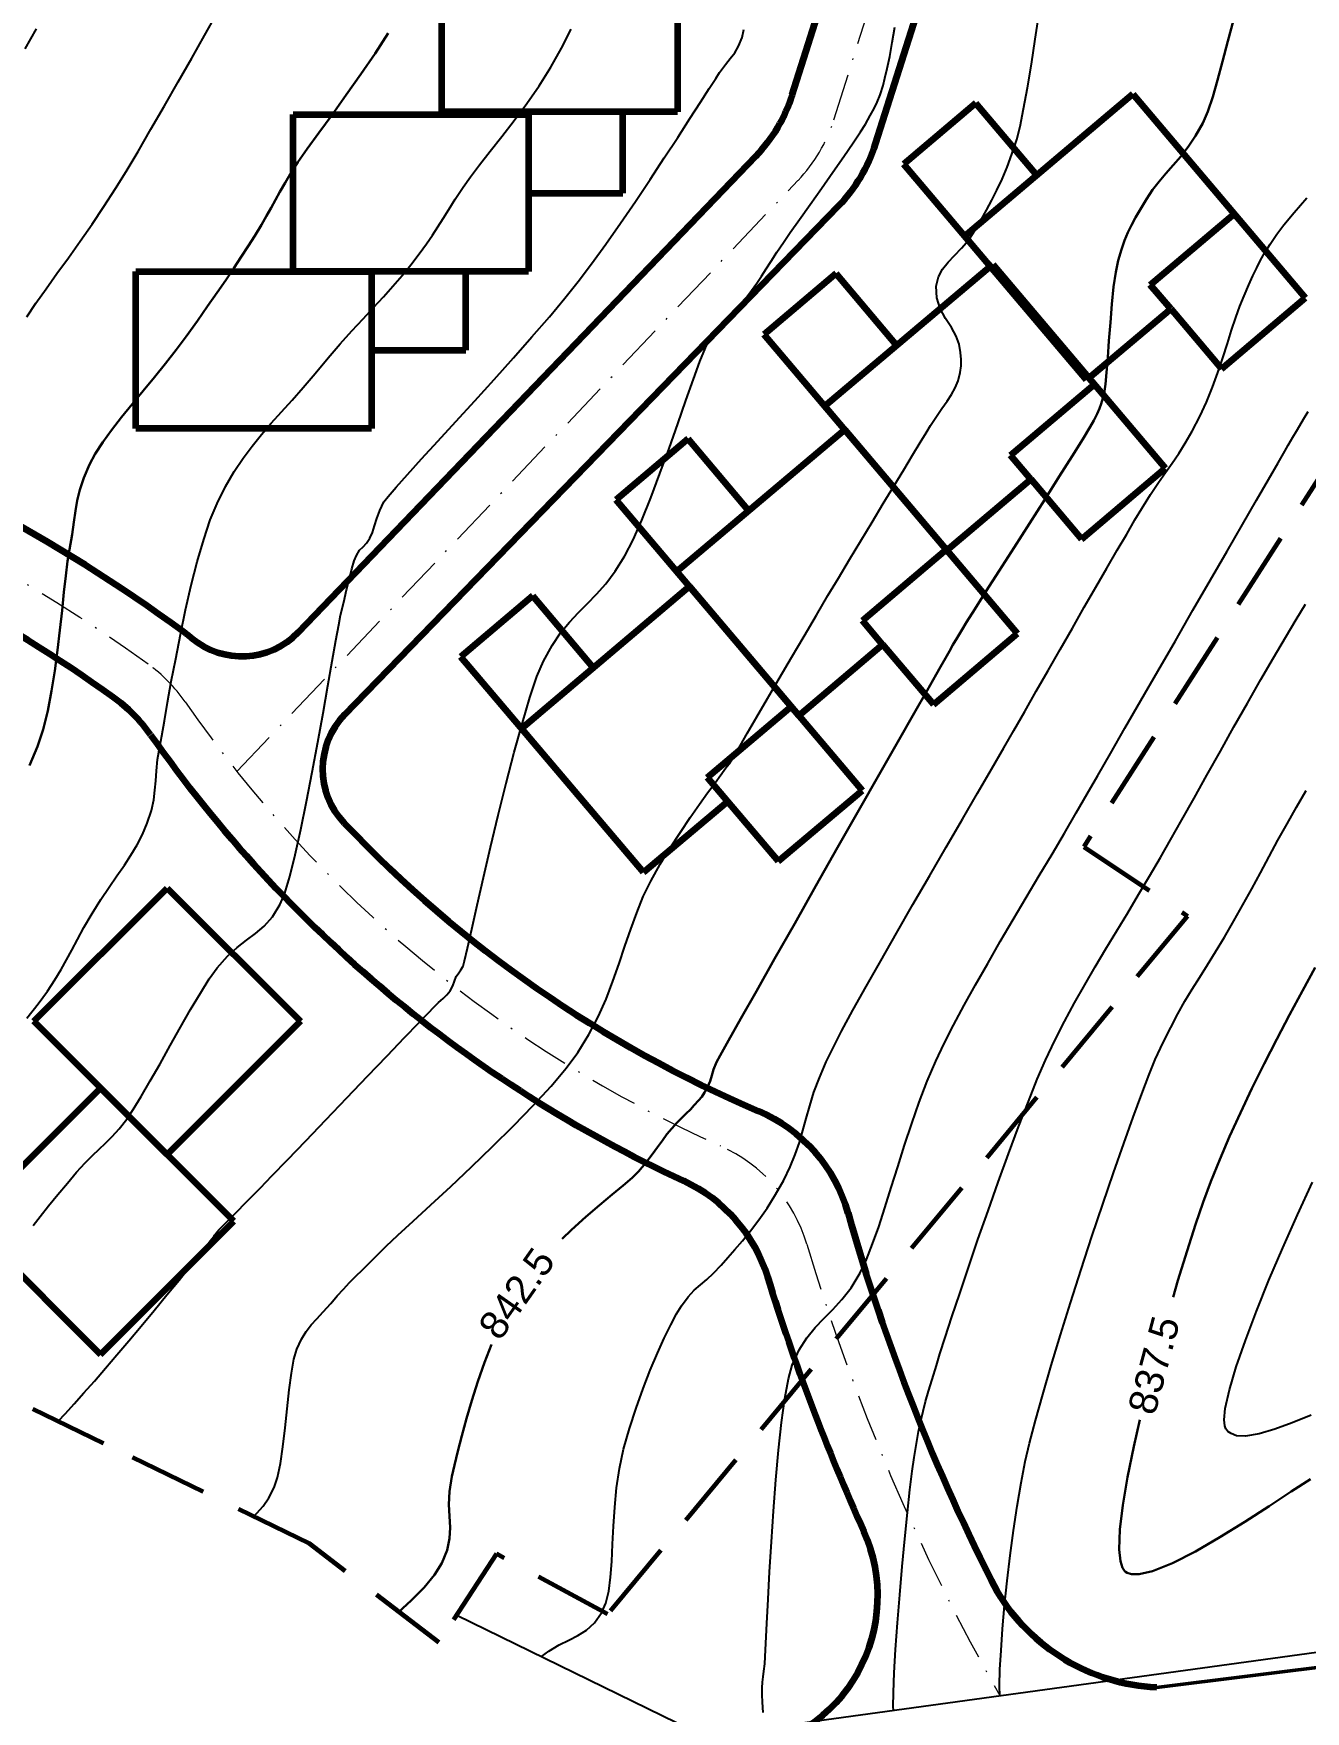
# Model space of a CAD drawing. Header units: metres. Extents: x -84 to 383, y -1857 to -1252.
# Drawn here: x 119.9 to 200.9, y -1723.2 to -1616.4 of the extents above; entities that cross this region are included whole.
import ezdxf

# ---------------------------------------------------------------- set-up
doc = ezdxf.new("R2010")
doc.units = ezdxf.units.M
doc.header["$MEASUREMENT"] = 0
doc.linetypes.add('13', pattern=[5, 3, -1, 0, -1])
doc.linetypes.add('DASHED', pattern=[0.75, 0.5, -0.25])
doc.layers.add('CONT-MNR', color=34, linetype='Continuous')
doc.layers.add('OGR', color=41, linetype='Continuous')
for name, color, linetype, lineweight in [('new shit', 6, 'Continuous', 100), ('OS', 1, '13', 20), ('REG', 1, 'Continuous', 50), ('REGO', 1, 'Continuous', 25)]:
    doc.layers.add(name, color=color, linetype=linetype, lineweight=lineweight)
doc.styles.get("Standard").update_dxf_attribs({"font": 'arial.ttf'})

msp = doc.modelspace()

# ---------------------------------------------------------------- linework, layer by layer
at = {"layer": 'CONT-MNR'}
for p, q in [((130.77, -1616.5), (131.51, -1615.18)), ((183.67, -1616.72), (183.91, -1615.08)), ((119.36, -1617.35), (120.07, -1616.06)), ((129.96, -1617.93), (130.77, -1616.5)), ((153.51, -1617.31), (154.11, -1616.09)), ((164.78, -1617.18), (165.01, -1616.63)), ((165.01, -1616.63), (165.11, -1616.12)), ((174.55, -1616.95), (174.72, -1615.97)), ((183.42, -1618.32), (183.67, -1616.72)), ((152.83, -1618.51), (153.51, -1617.31)), ((164.25, -1617.95), (164.53, -1617.6)), ((164.53, -1617.6), (164.78, -1617.18)), ((174.24, -1618.59), (174.4, -1617.83)), ((174.4, -1617.83), (174.55, -1616.95)), ((129.1, -1619.44), (129.96, -1617.93)), ((152.08, -1619.69), (152.83, -1618.51)), ((163.32, -1619.23), (163.57, -1618.84)), ((163.57, -1618.84), (163.94, -1618.34)), ((163.94, -1618.34), (164.25, -1617.95)), ((174.1, -1619.21), (174.24, -1618.59)), ((183.17, -1619.83), (183.42, -1618.32)), ((128.23, -1620.97), (129.1, -1619.44)), ((151.29, -1620.82), (152.08, -1619.69)), ((162.35, -1620.74), (162.91, -1619.88)), ((162.91, -1619.88), (163.32, -1619.23)), ((173.79, -1620.27), (173.98, -1619.67)), ((173.98, -1619.67), (174.1, -1619.21)), ((182.93, -1621.17), (183.17, -1619.83)), ((127.36, -1622.47), (128.23, -1620.97)), ((150.49, -1621.91), (151.29, -1620.82)), ((161.67, -1621.79), (162.35, -1620.74)), ((173.41, -1621.15), (173.6, -1620.73)), ((173.6, -1620.73), (173.79, -1620.27)), ((149.71, -1622.93), (150.49, -1621.91)), ((160.9, -1622.99), (161.67, -1621.79)), ((172.55, -1622.62), (172.85, -1622.14)), ((172.85, -1622.14), (173.16, -1621.59)), ((173.16, -1621.59), (173.41, -1621.15)), ((182.7, -1622.29), (182.93, -1621.17)), ((126.54, -1623.88), (127.36, -1622.47)), ((148.97, -1623.87), (149.71, -1622.93)), ((160.05, -1624.29), (160.9, -1622.99)), ((172.08, -1623.33), (172.55, -1622.62)), ((182.18, -1624.05), (182.49, -1623.11)), ((182.49, -1623.11), (182.7, -1622.29)), ((125.78, -1625.15), (126.54, -1623.88)), ((148.29, -1624.74), (148.97, -1623.87)), ((159.14, -1625.66), (160.05, -1624.29)), ((170.78, -1625.2), (171.47, -1624.21)), ((171.47, -1624.21), (172.08, -1623.33)), ((181.87, -1624.89), (182.18, -1624.05)), ((125.11, -1626.23), (125.78, -1625.15)), ((147.71, -1625.5), (148.29, -1624.74)), ((170.06, -1626.23), (170.78, -1625.2)), ((181.56, -1625.65), (181.87, -1624.89)), ((124.37, -1627.38), (125.11, -1626.23)), ((146.74, -1626.92), (147.24, -1626.16)), ((147.24, -1626.16), (147.71, -1625.5)), ((158.21, -1627.06), (159.14, -1625.66)), ((169.33, -1627.26), (170.06, -1626.23)), ((180.91, -1626.99), (181.23, -1626.34)), ((181.23, -1626.34), (181.56, -1625.65)), ((123.62, -1628.5), (124.37, -1627.38)), ((146.33, -1627.57), (146.74, -1626.92)), ((157.26, -1628.44), (158.21, -1627.06)), ((168.66, -1628.21), (169.33, -1627.26)), ((180.57, -1627.61), (180.91, -1626.99)), ((200.15, -1627.77), (200.95, -1626.84)), ((122.86, -1629.59), (123.62, -1628.5)), ((145.63, -1628.68), (145.97, -1628.15)), ((145.97, -1628.15), (146.33, -1627.57)), ((156.32, -1629.79), (157.26, -1628.44)), ((168.07, -1629.04), (168.66, -1628.21)), ((179.87, -1628.85), (180.22, -1628.23)), ((180.22, -1628.23), (180.57, -1627.61)), ((199.05, -1629.15), (199.5, -1628.55)), ((199.5, -1628.55), (200.15, -1627.77)), ((122.11, -1630.65), (122.86, -1629.59)), ((144.9, -1629.76), (145.28, -1629.21)), ((145.28, -1629.21), (145.63, -1628.68)), ((167.63, -1629.68), (168.07, -1629.04)), ((178.98, -1630.04), (179.44, -1629.5)), ((179.44, -1629.5), (179.87, -1628.85)), ((198.63, -1629.78), (199.05, -1629.15)), ((121.38, -1631.66), (122.11, -1630.65)), ((143.9, -1631.11), (144.45, -1630.39)), ((144.45, -1630.39), (144.9, -1629.76)), ((155.41, -1631.04), (156.32, -1629.79)), ((166.85, -1630.86), (167.21, -1630.3)), ((167.21, -1630.3), (167.63, -1629.68)), ((178.12, -1630.93), (178.53, -1630.5)), ((178.53, -1630.5), (178.98, -1630.04)), ((198.01, -1630.81), (198.29, -1630.32)), ((198.29, -1630.32), (198.63, -1629.78)), ((120.69, -1632.63), (121.38, -1631.66)), ((142.77, -1632.46), (143.35, -1631.79)), ((143.35, -1631.79), (143.9, -1631.11)), ((154.56, -1632.17), (155.41, -1631.04)), ((166.23, -1631.82), (166.53, -1631.35)), ((166.53, -1631.35), (166.85, -1630.86)), ((177.51, -1631.87), (177.77, -1631.37)), ((177.77, -1631.37), (178.12, -1630.93)), ((197.27, -1632.38), (197.53, -1631.8)), ((197.53, -1631.8), (197.77, -1631.29)), ((197.77, -1631.29), (198.01, -1630.81)), ((120.04, -1633.55), (120.69, -1632.63)), ((142.17, -1633.14), (142.77, -1632.46)), ((153.72, -1633.22), (154.56, -1632.17)), ((165.23, -1633.23), (165.6, -1632.73)), ((165.6, -1632.73), (165.93, -1632.27)), ((165.93, -1632.27), (166.23, -1631.82)), ((177.36, -1632.46), (177.51, -1631.87)), ((177.4, -1633.2), (177.36, -1632.46)), ((196.96, -1633.08), (197.27, -1632.38)), ((119.45, -1634.42), (120.04, -1633.55)), ((140.87, -1634.54), (141.54, -1633.82)), ((141.54, -1633.82), (142.17, -1633.14)), ((152.73, -1634.41), (153.72, -1633.22)), ((164.39, -1634.16), (164.78, -1633.76)), ((164.78, -1633.76), (165.23, -1633.23)), ((177.62, -1633.88), (177.4, -1633.2)), ((177.96, -1634.51), (177.62, -1633.88)), ((196.44, -1634.46), (196.7, -1633.73)), ((196.7, -1633.73), (196.96, -1633.08)), ((140.16, -1635.3), (140.87, -1634.54)), ((151.62, -1635.68), (152.73, -1634.41)), ((163.31, -1635.28), (163.67, -1634.86)), ((163.67, -1634.86), (164.02, -1634.51)), ((164.02, -1634.51), (164.39, -1634.16)), ((178.33, -1635.1), (177.96, -1634.51)), ((196.17, -1635.26), (196.44, -1634.46)), ((139.42, -1636.13), (140.16, -1635.3)), ((150.44, -1637.03), (151.62, -1635.68)), ((162.67, -1636.38), (162.93, -1635.84)), ((162.93, -1635.84), (163.31, -1635.28)), ((178.64, -1635.64), (178.33, -1635.1)), ((178.82, -1636.15), (178.64, -1635.64)), ((195.9, -1636.12), (196.17, -1635.26)), ((137.81, -1638.03), (138.64, -1637.03)), ((138.64, -1637.03), (139.42, -1636.13)), ((149.21, -1638.4), (150.44, -1637.03)), ((162.32, -1637.25), (162.67, -1636.38)), ((178.91, -1636.69), (178.82, -1636.15)), ((178.95, -1637.13), (178.91, -1636.69)), ((178.95, -1637.53), (178.95, -1637.13)), ((195.29, -1637.95), (195.61, -1637.02)), ((195.61, -1637.02), (195.9, -1636.12)), ((137.06, -1638.92), (137.81, -1638.03)), ((161.9, -1638.39), (162.32, -1637.25)), ((178.75, -1638.48), (178.88, -1637.96)), ((178.88, -1637.96), (178.95, -1637.53)), ((194.95, -1638.89), (195.29, -1637.95)), ((136.35, -1639.72), (137.06, -1638.92)), ((147.98, -1639.76), (149.21, -1638.4)), ((161.43, -1639.74), (161.9, -1638.39)), ((178.34, -1639.36), (178.57, -1638.93)), ((178.57, -1638.93), (178.75, -1638.48)), ((194.57, -1639.84), (194.95, -1638.89)), ((135.67, -1640.47), (136.35, -1639.72)), ((146.77, -1641.08), (147.98, -1639.76)), ((160.9, -1641.23), (161.43, -1639.74)), ((177.38, -1640.75), (177.73, -1640.24)), ((177.73, -1640.24), (178.06, -1639.79)), ((178.06, -1639.79), (178.34, -1639.36)), ((194.14, -1640.76), (194.57, -1639.84)), ((134.4, -1641.91), (135.02, -1641.19)), ((135.02, -1641.19), (135.67, -1640.47)), ((145.64, -1642.33), (146.77, -1641.08)), ((160.35, -1642.8), (160.9, -1641.23)), ((176.73, -1641.79), (177, -1641.34)), ((177, -1641.34), (177.38, -1640.75)), ((193.66, -1641.69), (194.14, -1640.76)), ((200.3, -1641.69), (200.52, -1641.33)), ((200.52, -1641.33), (200.75, -1640.94)), ((200.75, -1640.94), (201.04, -1640.44)), ((133.8, -1642.64), (134.4, -1641.91)), ((144.6, -1643.46), (145.64, -1642.33)), ((175.86, -1643.22), (176.34, -1642.42)), ((176.34, -1642.42), (176.73, -1641.79)), ((192.8, -1643.12), (193.22, -1642.46)), ((193.22, -1642.46), (193.66, -1641.69)), ((199.78, -1642.58), (200.07, -1642.08)), ((200.07, -1642.08), (200.3, -1641.69)), ((132.66, -1644.27), (133.23, -1643.42)), ((133.23, -1643.42), (133.8, -1642.64)), ((143.7, -1644.45), (144.6, -1643.46)), ((159.77, -1644.39), (160.35, -1642.8)), ((175.3, -1644.15), (175.86, -1643.22)), ((192.39, -1643.73), (192.8, -1643.12)), ((199.13, -1643.71), (199.56, -1642.97)), ((199.56, -1642.97), (199.78, -1642.58)), ((132.11, -1645.22), (132.66, -1644.27)), ((142.98, -1645.26), (143.7, -1644.45)), ((159.19, -1645.93), (159.77, -1644.39)), ((174.67, -1645.19), (175.3, -1644.15)), ((191.51, -1644.97), (191.96, -1644.33)), ((191.96, -1644.33), (192.39, -1643.73)), ((198.51, -1644.77), (199.13, -1643.71)), ((131.58, -1646.29), (132.11, -1645.22)), ((142.47, -1645.86), (142.98, -1645.26)), ((173.99, -1646.3), (174.67, -1645.19)), ((191.01, -1645.72), (191.51, -1644.97)), ((197.75, -1646.09), (198.51, -1644.77)), ((131.14, -1647.35), (131.58, -1646.29)), ((141.74, -1647.25), (141.93, -1646.74)), ((141.93, -1646.74), (142.2, -1646.2)), ((142.2, -1646.2), (142.47, -1645.86)), ((158.61, -1647.36), (159.19, -1645.93)), ((173.28, -1647.48), (173.99, -1646.3)), ((190.01, -1647.35), (190.45, -1646.61)), ((190.45, -1646.61), (191.01, -1645.72)), ((196.86, -1647.63), (197.75, -1646.09)), ((130.72, -1648.6), (131.14, -1647.35)), ((141.47, -1648.14), (141.59, -1647.72)), ((141.59, -1647.72), (141.74, -1647.25)), ((158.06, -1648.62), (158.61, -1647.36)), ((172.56, -1648.67), (173.28, -1647.48)), ((189.49, -1648.25), (190.01, -1647.35)), ((195.88, -1649.34), (196.86, -1647.63)), ((130.31, -1650.01), (130.72, -1648.6)), ((140.87, -1649.05), (141.08, -1648.82)), ((141.08, -1648.82), (141.31, -1648.5)), ((141.31, -1648.5), (141.47, -1648.14)), ((157.54, -1649.64), (158.06, -1648.62)), ((171.84, -1649.87), (172.56, -1648.67)), ((188.89, -1649.27), (189.49, -1648.25)), ((140.16, -1650.46), (140.31, -1649.96)), ((140.31, -1649.96), (140.45, -1649.61)), ((140.45, -1649.61), (140.65, -1649.28)), ((140.65, -1649.28), (140.87, -1649.05)), ((156.93, -1650.62), (157.54, -1649.64)), ((171.13, -1651.05), (171.84, -1649.87)), ((188.23, -1650.41), (188.89, -1649.27)), ((194.82, -1651.17), (195.88, -1649.34)), ((129.93, -1651.51), (130.31, -1650.01)), ((140, -1651.08), (140.16, -1650.46)), ((156.33, -1651.41), (156.93, -1650.62)), ((187.53, -1651.63), (188.23, -1650.41)), ((129.57, -1653.07), (129.93, -1651.51)), ((139.64, -1652.59), (139.82, -1651.8)), ((139.82, -1651.8), (140, -1651.08)), ((155.16, -1652.68), (155.74, -1652.08)), ((155.74, -1652.08), (156.33, -1651.41)), ((170.47, -1652.17), (171.13, -1651.05)), ((186.79, -1652.91), (187.53, -1651.63)), ((193.71, -1653.09), (194.82, -1651.17)), ((129.24, -1654.65), (129.57, -1653.07)), ((139.44, -1653.42), (139.64, -1652.59)), ((154.58, -1653.25), (155.16, -1652.68)), ((169.73, -1653.42), (170.47, -1652.17)), ((186.03, -1654.24), (186.79, -1652.91)), ((192.59, -1655.04), (193.71, -1653.09)), ((200.28, -1653.69), (200.88, -1652.72)), ((139.14, -1655.03), (139.32, -1654.03)), ((139.32, -1654.03), (139.44, -1653.42)), ((153.45, -1654.54), (154.01, -1653.85)), ((154.01, -1653.85), (154.58, -1653.25)), ((168.95, -1654.74), (169.73, -1653.42)), ((199.6, -1654.83), (200.28, -1653.69)), ((128.94, -1656.19), (129.24, -1654.65)), ((138.9, -1656.35), (139.14, -1655.03)), ((152.9, -1655.35), (153.45, -1654.54)), ((168.15, -1656.1), (168.95, -1654.74)), ((185.26, -1655.59), (186.03, -1654.24)), ((191.47, -1656.97), (192.59, -1655.04)), ((198.84, -1656.12), (199.6, -1654.83)), ((128.66, -1657.64), (128.94, -1656.19)), ((138.63, -1657.91), (138.9, -1656.35)), ((151.94, -1657.31), (152.35, -1656.34)), ((152.35, -1656.34), (152.9, -1655.35)), ((167.37, -1657.44), (168.15, -1656.1)), ((184.49, -1656.94), (185.26, -1655.59)), ((198.03, -1657.52), (198.84, -1656.12)), ((151.49, -1658.65), (151.94, -1657.31)), ((166.63, -1658.72), (167.37, -1657.44)), ((183.73, -1658.26), (184.49, -1656.94)), ((190.4, -1658.84), (191.47, -1656.97)), ((128.42, -1658.98), (128.66, -1657.64)), ((138.32, -1659.66), (138.63, -1657.91)), ((183, -1659.54), (183.73, -1658.26)), ((197.19, -1659.01), (198.03, -1657.52)), ((128.22, -1660.14), (128.42, -1658.98)), ((151.01, -1660.28), (151.49, -1658.65)), ((165.94, -1659.89), (166.63, -1658.72)), ((182.31, -1660.75), (183, -1659.54)), ((189.38, -1660.61), (190.4, -1658.84)), ((196.32, -1660.53), (197.19, -1659.01)), ((128.05, -1661.09), (128.22, -1660.14)), ((137.98, -1661.51), (138.32, -1659.66)), ((150.5, -1662.13), (151.01, -1660.28)), ((165.35, -1660.91), (165.94, -1659.89)), ((188.45, -1662.22), (189.38, -1660.61)), ((195.46, -1662.08), (196.32, -1660.53)), ((127.92, -1661.77), (128.05, -1661.09)), ((137.63, -1663.41), (137.98, -1661.51)), ((164.87, -1661.73), (165.35, -1660.91)), ((181.66, -1661.87), (182.31, -1660.75)), ((127.71, -1663.33), (127.78, -1662.61)), ((127.78, -1662.61), (127.92, -1661.77)), ((149.99, -1664.11), (150.5, -1662.13)), ((164.19, -1662.85), (164.36, -1662.59)), ((164.36, -1662.59), (164.54, -1662.3)), ((164.54, -1662.3), (164.87, -1661.73)), ((180.88, -1663.22), (181.66, -1661.87)), ((187.65, -1663.63), (188.45, -1662.22)), ((194.6, -1663.6), (195.46, -1662.08)), ((127.67, -1663.96), (127.71, -1663.33)), ((137.27, -1665.28), (137.63, -1663.41)), ((163.24, -1664.15), (163.55, -1663.72)), ((163.55, -1663.72), (163.72, -1663.49)), ((163.72, -1663.49), (163.9, -1663.23)), ((163.9, -1663.23), (164.05, -1663.04)), ((164.05, -1663.04), (164.19, -1662.85)), ((180, -1664.75), (180.88, -1663.22)), ((186.98, -1664.79), (187.65, -1663.63)), ((193.78, -1665.07), (194.6, -1663.6)), ((127.54, -1665.18), (127.62, -1664.56)), ((127.62, -1664.56), (127.67, -1663.96)), ((149.48, -1666.15), (149.99, -1664.11)), ((162.28, -1665.46), (162.81, -1664.73)), ((162.81, -1664.73), (163.24, -1664.15)), ((179.03, -1666.41), (180, -1664.75)), ((186.28, -1666.01), (186.98, -1664.79)), ((200.3, -1665.65), (200.92, -1664.58)), ((127.13, -1666.66), (127.39, -1665.86)), ((127.39, -1665.86), (127.54, -1665.18)), ((136.9, -1667.06), (137.27, -1665.28)), ((161.7, -1666.3), (162.28, -1665.46)), ((193, -1666.45), (193.78, -1665.07)), ((199.7, -1666.7), (200.3, -1665.65)), ((126.83, -1667.38), (127.13, -1666.66)), ((136.55, -1668.67), (136.9, -1667.06)), ((148.99, -1668.18), (149.48, -1666.15)), ((161.07, -1667.24), (161.7, -1666.3)), ((178, -1668.18), (179.03, -1666.41)), ((185.52, -1667.29), (186.28, -1666.01)), ((192.28, -1667.72), (193, -1666.45)), ((199.12, -1667.75), (199.7, -1666.7)), ((126.09, -1668.7), (126.48, -1668.05)), ((126.48, -1668.05), (126.83, -1667.38)), ((160.42, -1668.24), (161.07, -1667.24)), ((184.74, -1668.63), (185.52, -1667.29)), ((191.65, -1668.84), (192.28, -1667.72)), ((198.56, -1668.79), (199.12, -1667.75)), ((125.67, -1669.34), (126.09, -1668.7)), ((136.21, -1670.05), (136.55, -1668.67)), ((148.54, -1670.12), (148.99, -1668.18)), ((159.79, -1669.28), (160.42, -1668.24)), ((176.95, -1670), (178, -1668.18)), ((183.92, -1670), (184.74, -1668.63)), ((190.95, -1670.04), (191.65, -1668.84)), ((198, -1669.83), (198.56, -1668.79)), ((124.7, -1670.73), (125.2, -1670.01)), ((125.2, -1670.01), (125.67, -1669.34)), ((135.89, -1671.12), (136.21, -1670.05)), ((148.13, -1671.89), (148.54, -1670.12)), ((159.19, -1670.35), (159.79, -1669.28)), ((175.88, -1671.84), (176.95, -1670)), ((183.09, -1671.39), (183.92, -1670)), ((190.25, -1671.21), (190.95, -1670.04)), ((197.45, -1670.85), (198, -1669.83)), ((124.17, -1671.52), (124.7, -1670.73)), ((135.6, -1671.82), (135.89, -1671.12)), ((158.29, -1672.36), (158.71, -1671.33)), ((158.71, -1671.33), (159.19, -1670.35)), ((189.56, -1672.37), (190.25, -1671.21)), ((196.89, -1671.87), (197.45, -1670.85)), ((123.61, -1672.42), (124.17, -1671.52)), ((135.1, -1672.62), (135.6, -1671.82)), ((147.79, -1673.42), (148.13, -1671.89)), ((157.91, -1673.41), (158.29, -1672.36)), ((174.84, -1673.66), (175.88, -1671.84)), ((182.26, -1672.8), (183.09, -1671.39)), ((188.86, -1673.52), (189.56, -1672.37)), ((196.32, -1672.88), (196.89, -1671.87)), ((122.68, -1674.06), (123.1, -1673.3)), ((123.1, -1673.3), (123.61, -1672.42)), ((134.02, -1673.69), (134.57, -1673.21)), ((134.57, -1673.21), (135.1, -1672.62)), ((147.51, -1674.62), (147.79, -1673.42)), ((157.54, -1674.5), (157.91, -1673.41)), ((181.44, -1674.2), (182.26, -1672.8)), ((195.71, -1673.92), (196.32, -1672.88)), ((122.32, -1674.74), (122.68, -1674.06)), ((132.85, -1674.57), (133.45, -1674.11)), ((133.45, -1674.11), (134.02, -1673.69)), ((157.17, -1675.6), (157.54, -1674.5)), ((173.84, -1675.42), (174.84, -1673.66)), ((180.64, -1675.59), (181.44, -1674.2)), ((188.17, -1674.66), (188.86, -1673.52)), ((195.15, -1674.85), (195.71, -1673.92)), ((121.64, -1675.99), (121.99, -1675.37)), ((121.99, -1675.37), (122.32, -1674.74)), ((131.58, -1675.87), (132.23, -1675.13)), ((132.23, -1675.13), (132.85, -1674.57)), ((147.24, -1675.77), (147.32, -1675.43)), ((147.32, -1675.43), (147.51, -1674.62)), ((156.78, -1676.73), (157.17, -1675.6)), ((172.9, -1677.07), (173.84, -1675.42)), ((179.87, -1676.95), (180.64, -1675.59)), ((187.49, -1675.8), (188.17, -1674.66)), ((194.63, -1675.69), (195.15, -1674.85)), ((120.77, -1677.35), (121.25, -1676.64)), ((121.25, -1676.64), (121.64, -1675.99)), ((130.51, -1677.48), (131.08, -1676.58)), ((131.08, -1676.58), (131.58, -1675.87)), ((146.68, -1676.72), (146.8, -1676.43)), ((146.8, -1676.43), (146.96, -1676.19)), ((146.96, -1676.19), (147.1, -1676.01)), ((147.1, -1676.01), (147.24, -1675.77)), ((186.83, -1676.95), (187.49, -1675.8)), ((193.66, -1677.23), (194.14, -1676.47)), ((194.14, -1676.47), (194.63, -1675.69)), ((120.18, -1678.17), (120.77, -1677.35)), ((129.89, -1678.52), (130.51, -1677.48)), ((145.97, -1677.83), (146.21, -1677.59)), ((146.21, -1677.59), (146.41, -1677.34)), ((146.41, -1677.34), (146.58, -1677.01)), ((146.58, -1677.01), (146.68, -1676.72)), ((156.34, -1677.86), (156.78, -1676.73)), ((172.06, -1678.58), (172.9, -1677.07)), ((179.14, -1678.26), (179.87, -1676.95)), ((186.17, -1678.11), (186.83, -1676.95)), ((193.2, -1678), (193.66, -1677.23)), ((119.46, -1679.07), (120.18, -1678.17)), ((129.24, -1679.65), (129.89, -1678.52)), ((144.42, -1679.38), (145.05, -1678.72)), ((145.05, -1678.72), (145.35, -1678.4)), ((145.35, -1678.4), (145.68, -1678.09)), ((145.68, -1678.09), (145.97, -1677.83)), ((155.84, -1679), (156.34, -1677.86)), ((171.34, -1679.91), (172.06, -1678.58)), ((178.47, -1679.52), (179.14, -1678.26)), ((185.54, -1679.3), (186.17, -1678.11)), ((192.29, -1679.67), (192.75, -1678.8)), ((192.75, -1678.8), (193.2, -1678)), ((128.59, -1680.82), (129.24, -1679.65)), ((143.51, -1680.32), (144.42, -1679.38)), ((155.25, -1680.13), (155.84, -1679)), ((177.87, -1680.7), (178.47, -1679.52)), ((184.92, -1680.51), (185.54, -1679.3)), ((191.81, -1680.63), (192.29, -1679.67)), ((127.94, -1681.98), (128.59, -1680.82)), ((142.4, -1681.48), (143.51, -1680.32)), ((154.55, -1681.26), (155.25, -1680.13)), ((170.77, -1681.01), (171.34, -1679.91)), ((177.34, -1681.81), (177.87, -1680.7)), ((184.33, -1681.76), (184.92, -1680.51)), ((191.31, -1681.72), (191.81, -1680.63)), ((127.32, -1683.08), (127.94, -1681.98)), ((141.16, -1682.78), (142.4, -1681.48)), ((153.8, -1682.27), (154.55, -1681.26)), ((169.92, -1682.87), (170.36, -1681.85)), ((170.36, -1681.85), (170.77, -1681.01)), ((176.79, -1683.09), (177.34, -1681.81)), ((183.8, -1682.96), (184.33, -1681.76)), ((190.93, -1682.66), (191.31, -1681.72)), ((126.75, -1684.07), (127.32, -1683.08)), ((139.84, -1684.16), (141.16, -1682.78)), ((152.84, -1683.41), (153.8, -1682.27)), ((169.58, -1683.8), (169.92, -1682.87)), ((176.28, -1684.42), (176.79, -1683.09)), ((183.23, -1684.39), (183.8, -1682.96)), ((190.45, -1683.89), (190.93, -1682.66)), ((126.24, -1684.9), (126.75, -1684.07)), ((138.5, -1685.55), (139.84, -1684.16)), ((151.7, -1684.64), (152.84, -1683.41)), ((169.31, -1684.66), (169.58, -1683.8)), ((189.9, -1685.38), (190.45, -1683.89)), ((125.82, -1685.51), (126.24, -1684.9)), ((150.45, -1685.94), (151.7, -1684.64)), ((169.08, -1685.46), (169.31, -1684.66)), ((175.8, -1685.79), (176.28, -1684.42)), ((182.61, -1685.99), (183.23, -1684.39)), ((124.89, -1686.62), (125.33, -1686.13)), ((125.33, -1686.13), (125.82, -1685.51)), ((137.22, -1686.89), (138.5, -1685.55)), ((149.12, -1687.25), (150.45, -1685.94)), ((168.65, -1686.99), (168.87, -1686.23)), ((168.87, -1686.23), (169.08, -1685.46)), ((175.35, -1687.17), (175.8, -1685.79)), ((181.97, -1687.71), (182.61, -1685.99)), ((189.3, -1687.07), (189.9, -1685.38)), ((124.07, -1687.42), (124.47, -1687.04)), ((124.47, -1687.04), (124.89, -1686.62)), ((136.05, -1688.1), (137.22, -1686.89)), ((147.77, -1688.55), (149.12, -1687.25)), ((168.39, -1687.76), (168.65, -1686.99)), ((174.92, -1688.54), (175.35, -1687.17)), ((188.65, -1688.93), (189.3, -1687.07)), ((122.63, -1688.88), (123.17, -1688.29)), ((123.17, -1688.29), (123.64, -1687.82)), ((123.64, -1687.82), (124.07, -1687.42)), ((135.07, -1689.12), (136.05, -1688.1)), ((168.07, -1688.55), (168.39, -1687.76)), ((181.31, -1689.52), (181.97, -1687.71)), ((122.04, -1689.58), (122.63, -1688.88)), ((134.33, -1689.89), (135.07, -1689.12)), ((146.45, -1689.8), (147.77, -1688.55)), ((167.13, -1690.32), (167.66, -1689.39)), ((167.66, -1689.39), (168.07, -1688.55)), ((174.5, -1689.87), (174.92, -1688.54)), ((187.97, -1690.92), (188.65, -1688.93)), ((120.84, -1691.04), (121.43, -1690.32)), ((121.43, -1690.32), (122.04, -1689.58)), ((133.37, -1690.87), (133.9, -1690.34)), ((133.9, -1690.34), (134.33, -1689.89)), ((145.19, -1690.96), (146.45, -1689.8)), ((166.6, -1691.17), (167.13, -1690.32)), ((174.1, -1691.15), (174.5, -1689.87)), ((180.66, -1691.36), (181.31, -1689.52)), ((200.36, -1691.61), (201.31, -1689.53)), ((120.31, -1691.71), (120.84, -1691.04)), ((132.36, -1691.89), (132.85, -1691.4)), ((132.85, -1691.4), (133.37, -1690.87)), ((144.06, -1692.01), (145.19, -1690.96)), ((166.06, -1691.93), (166.6, -1691.17)), ((173.71, -1692.36), (174.1, -1691.15)), ((180.02, -1693.18), (180.66, -1691.36)), ((187.28, -1692.99), (187.97, -1690.92)), ((199.43, -1693.71), (200.36, -1691.61)), ((119.86, -1692.28), (120.31, -1691.71)), ((131.51, -1692.78), (131.57, -1692.68)), ((131.57, -1692.68), (131.68, -1692.57)), ((131.68, -1692.57), (131.96, -1692.29)), ((131.96, -1692.29), (132.36, -1691.89)), ((143.09, -1692.9), (144.06, -1692.01)), ((165.03, -1693.25), (165.54, -1692.62)), ((165.54, -1692.62), (166.06, -1691.93)), ((173.31, -1693.46), (173.71, -1692.36)), ((130.45, -1694.12), (130.92, -1693.53)), ((130.92, -1693.53), (131.23, -1693.14)), ((131.23, -1693.14), (131.34, -1693)), ((131.34, -1693), (131.38, -1692.95)), ((131.38, -1692.95), (131.41, -1692.91)), ((131.41, -1692.91), (131.47, -1692.85)), ((131.47, -1692.85), (131.51, -1692.78)), ((141.85, -1694.08), (142.34, -1693.6)), ((142.34, -1693.6), (143.09, -1692.9)), ((164.54, -1693.81), (165.03, -1693.25)), ((172.92, -1694.45), (173.31, -1693.46)), ((179.42, -1694.95), (180.02, -1693.18)), ((186.59, -1695.09), (187.28, -1692.99)), ((198.55, -1695.77), (199.43, -1693.71)), ((129.85, -1694.88), (130.45, -1694.12)), ((140.83, -1695.1), (141.31, -1694.63)), ((141.31, -1694.63), (141.85, -1694.08)), ((163.19, -1695.33), (163.68, -1694.81)), ((163.68, -1694.81), (164.09, -1694.33)), ((164.09, -1694.33), (164.54, -1693.81)), ((172.51, -1695.3), (172.92, -1694.45)), ((128.38, -1696.71), (129.15, -1695.76)), ((129.15, -1695.76), (129.85, -1694.88)), ((140.01, -1695.92), (140.41, -1695.52)), ((140.41, -1695.52), (140.83, -1695.1)), ((162.35, -1696.06), (162.75, -1695.73)), ((162.75, -1695.73), (163.19, -1695.33)), ((171.94, -1696.25), (172.51, -1695.3)), ((178.86, -1696.61), (179.42, -1694.95)), ((185.92, -1697.2), (186.59, -1695.09)), ((197.75, -1697.75), (198.55, -1695.77)), ((127.57, -1697.7), (128.38, -1696.71)), ((138.81, -1697.25), (139.23, -1696.76)), ((139.23, -1696.76), (139.62, -1696.33)), ((139.62, -1696.33), (140.01, -1695.92)), ((161.15, -1697.39), (161.56, -1696.83)), ((161.56, -1696.83), (161.96, -1696.41)), ((161.96, -1696.41), (162.35, -1696.06)), ((171.36, -1697), (171.94, -1696.25)), ((178.36, -1698.11), (178.86, -1696.61)), ((126.75, -1698.69), (127.57, -1697.7)), ((137.92, -1698.23), (138.33, -1697.79)), ((138.33, -1697.79), (138.81, -1697.25)), ((160.46, -1698.61), (160.83, -1697.92)), ((160.83, -1697.92), (161.15, -1697.39)), ((170.21, -1698.21), (170.78, -1697.64)), ((170.78, -1697.64), (171.36, -1697)), ((185.28, -1699.25), (185.92, -1697.2)), ((197.05, -1699.61), (197.75, -1697.75)), ((125.96, -1699.64), (126.75, -1698.69)), ((136.95, -1699.53), (137.25, -1699.04)), ((137.25, -1699.04), (137.57, -1698.62)), ((137.57, -1698.62), (137.92, -1698.23)), ((160.04, -1699.45), (160.46, -1698.61)), ((169.13, -1699.43), (169.65, -1698.78)), ((169.65, -1698.78), (170.21, -1698.21)), ((177.94, -1699.41), (178.36, -1698.11)), ((125.19, -1700.53), (125.96, -1699.64)), ((136.47, -1700.79), (136.65, -1700.16)), ((136.65, -1700.16), (136.95, -1699.53)), ((159.61, -1700.42), (160.04, -1699.45)), ((168.64, -1700.21), (169.13, -1699.43)), ((177.6, -1700.46), (177.94, -1699.41)), ((184.68, -1701.21), (185.28, -1699.25)), ((196.47, -1701.29), (197.05, -1699.61)), ((124.46, -1701.38), (125.19, -1700.53)), ((136.31, -1701.69), (136.47, -1700.79)), ((159.15, -1701.5), (159.61, -1700.42)), ((167.95, -1702.06), (168.2, -1701.18)), ((168.2, -1701.18), (168.64, -1700.21)), ((177.11, -1702.09), (177.37, -1701.21)), ((177.37, -1701.21), (177.6, -1700.46)), ((184.14, -1703.05), (184.68, -1701.21)), ((123.1, -1702.94), (123.76, -1702.19)), ((123.76, -1702.19), (124.46, -1701.38)), ((136.17, -1702.76), (136.31, -1701.69)), ((158.7, -1702.67), (159.15, -1701.5)), ((167.72, -1703.3), (167.95, -1702.06)), ((176.88, -1702.84), (177.11, -1702.09)), ((196.03, -1702.74), (196.47, -1701.29)), ((122.48, -1703.64), (123.1, -1702.94)), ((136.03, -1703.95), (136.17, -1702.76)), ((158.25, -1703.91), (158.7, -1702.67)), ((167.52, -1704.84), (167.72, -1703.3)), ((176.69, -1703.5), (176.88, -1702.84)), ((183.68, -1704.7), (184.14, -1703.05)), ((195.77, -1703.93), (196.03, -1702.74)), ((121.46, -1704.75), (121.92, -1704.26)), ((121.92, -1704.26), (122.48, -1703.64)), ((135.9, -1705.18), (136.03, -1703.95)), ((157.84, -1705.21), (158.25, -1703.91)), ((176.38, -1704.73), (176.53, -1704.11)), ((176.53, -1704.11), (176.69, -1703.5)), ((195.7, -1704.66), (195.77, -1703.93)), ((201.23, -1704.37), (200.03, -1704.85)), ((135.77, -1706.37), (135.9, -1705.18)), ((157.46, -1706.53), (157.84, -1705.21)), ((167.33, -1706.59), (167.52, -1704.84)), ((176.1, -1706.16), (176.24, -1705.4)), ((176.24, -1705.4), (176.38, -1704.73)), ((183.31, -1706.14), (183.68, -1704.7)), ((195.74, -1705.05), (195.7, -1704.66)), ((195.81, -1705.24), (195.74, -1705.05)), ((195.86, -1705.31), (195.81, -1705.24)), ((195.94, -1705.4), (195.86, -1705.31)), ((196.14, -1705.54), (195.94, -1705.4)), ((198.92, -1705.26), (197.92, -1705.56)), ((200.03, -1704.85), (198.92, -1705.26)), ((135.61, -1707.44), (135.77, -1706.37)), ((157.19, -1707.75), (157.46, -1706.53)), ((167.15, -1708.49), (167.33, -1706.59)), ((175.95, -1707.06), (176.1, -1706.16)), ((183.03, -1707.31), (183.31, -1706.14)), ((196.49, -1705.67), (196.14, -1705.54)), ((197.06, -1705.7), (196.49, -1705.67)), ((197.92, -1705.56), (197.06, -1705.7)), ((135.43, -1708.34), (135.61, -1707.44)), ((175.83, -1707.92), (175.95, -1707.06)), ((182.77, -1708.67), (183.03, -1707.31)), ((135.21, -1708.97), (135.43, -1708.34)), ((157.01, -1708.99), (157.19, -1707.75)), ((167, -1710.47), (167.15, -1708.49)), ((175.68, -1709.11), (175.83, -1707.92)), ((182.52, -1710.15), (182.77, -1708.67)), ((134.5, -1710.16), (134.86, -1709.62)), ((134.86, -1709.62), (135.21, -1708.97)), ((156.89, -1710.22), (157.01, -1708.99)), ((175.53, -1710.57), (175.68, -1709.11)), ((133.89, -1710.81), (134.11, -1710.61)), ((134.11, -1710.61), (134.5, -1710.16)), ((156.81, -1711.43), (156.89, -1710.22)), ((166.87, -1712.44), (167, -1710.47)), ((175.36, -1712.23), (175.53, -1710.57)), ((182.29, -1711.71), (182.52, -1710.15)), ((156.76, -1712.59), (156.81, -1711.43)), ((182.07, -1713.31), (182.29, -1711.71)), ((156.7, -1713.68), (156.76, -1712.59)), ((166.75, -1714.34), (166.87, -1712.44)), ((175.2, -1714), (175.36, -1712.23)), ((156.63, -1714.68), (156.7, -1713.68)), ((175.04, -1715.81), (175.2, -1714)), ((181.88, -1714.91), (182.07, -1713.31)), ((156.51, -1715.58), (156.63, -1714.68)), ((166.66, -1716.09), (166.75, -1714.34)), ((181.72, -1716.48), (181.88, -1714.91)), ((156.33, -1716.34), (156.51, -1715.58)), ((166.58, -1717.63), (166.66, -1716.09)), ((174.9, -1717.6), (175.04, -1715.81)), ((155.6, -1717.6), (156.06, -1716.95)), ((156.06, -1716.95), (156.33, -1716.34)), ((181.59, -1717.97), (181.72, -1716.48)), ((154.55, -1718.4), (155.09, -1718.06)), ((155.09, -1718.06), (155.6, -1717.6)), ((166.51, -1718.88), (166.58, -1717.63)), ((174.78, -1719.28), (174.9, -1717.6)), ((181.49, -1719.35), (181.59, -1717.97)), ((152.23, -1719.74), (152.69, -1719.39)), ((152.69, -1719.39), (153.35, -1719)), ((153.35, -1719), (153.97, -1718.69)), ((153.97, -1718.69), (154.55, -1718.4)), ((166.47, -1719.76), (166.51, -1718.88)), ((174.69, -1720.78), (174.78, -1719.28)), ((181.42, -1720.57), (181.49, -1719.35)), ((166.39, -1720.66), (166.44, -1720.2)), ((166.44, -1720.2), (166.47, -1719.76)), ((166.28, -1721.72), (166.3, -1721.36)), ((166.3, -1721.36), (166.34, -1721.03)), ((166.34, -1721.03), (166.39, -1720.66)), ((174.64, -1722.03), (174.69, -1720.78)), ((181.4, -1721.6), (181.42, -1720.57)), ((166.29, -1722.18), (166.28, -1721.72)), ((166.31, -1722.65), (166.29, -1722.18)), ((174.63, -1722.95), (174.64, -1722.03)), ((181.42, -1722.23), (181.4, -1721.6)), ((166.35, -1723.31), (166.31, -1722.65)), ((174.65, -1723.16), (174.63, -1722.95))]:
    msp.add_line(p, q, dxfattribs=at)
at = {"layer": 'CONT-MNR', "lineweight": 30}
for p, q in [((195.93, -1616.86), (196.28, -1615.52)), ((142.46, -1616.35), (141.63, -1617.64)), ((141.63, -1617.64), (140.72, -1618.96)), ((195.6, -1618.15), (195.93, -1616.86)), ((140.72, -1618.96), (139.8, -1620.28)), ((195.28, -1619.34), (195.6, -1618.15)), ((194.97, -1620.41), (195.28, -1619.34)), ((139.8, -1620.28), (138.9, -1621.54)), ((194.66, -1621.33), (194.97, -1620.41)), ((138.9, -1621.54), (138.05, -1622.7)), ((193.88, -1622.89), (194.34, -1622.07)), ((194.34, -1622.07), (194.66, -1621.33)), ((138.05, -1622.7), (137.31, -1623.72)), ((193.4, -1623.59), (193.88, -1622.89)), ((137.31, -1623.72), (136.72, -1624.56)), ((192.45, -1624.76), (192.93, -1624.2)), ((192.93, -1624.2), (193.4, -1623.59)), ((136.32, -1625.18), (135.9, -1625.87)), ((136.72, -1624.56), (136.32, -1625.18)), ((191.55, -1625.79), (191.99, -1625.28)), ((191.99, -1625.28), (192.45, -1624.76)), ((135.57, -1626.45), (135.29, -1626.97)), ((135.9, -1625.87), (135.57, -1626.45)), ((190.75, -1626.91), (191.13, -1626.33)), ((191.13, -1626.33), (191.55, -1625.79)), ((135.02, -1627.46), (134.73, -1627.98)), ((135.29, -1626.97), (135.02, -1627.46)), ((190.37, -1627.55), (190.75, -1626.91)), ((134.4, -1628.56), (133.97, -1629.25)), ((134.73, -1627.98), (134.4, -1628.56)), ((189.56, -1629.04), (189.79, -1628.57)), ((189.79, -1628.57), (190.06, -1628.08)), ((190.06, -1628.08), (190.37, -1627.55)), ((133.97, -1629.25), (133.55, -1629.91)), ((189.16, -1630.12), (189.35, -1629.54)), ((189.35, -1629.54), (189.56, -1629.04)), ((133.11, -1630.6), (132.63, -1631.32)), ((133.55, -1629.91), (133.11, -1630.6)), ((188.95, -1630.83), (189.16, -1630.12)), ((132.63, -1631.32), (132.13, -1632.07)), ((188.66, -1632.51), (188.8, -1631.57)), ((188.8, -1631.57), (188.95, -1630.83)), ((132.13, -1632.07), (131.57, -1632.87)), ((188.55, -1633.6), (188.66, -1632.51)), ((130.97, -1633.73), (130.32, -1634.66)), ((131.57, -1632.87), (130.97, -1633.73)), ((188.45, -1634.77), (188.55, -1633.6)), ((130.32, -1634.66), (129.6, -1635.67)), ((188.36, -1635.93), (188.45, -1634.77)), ((129.6, -1635.67), (128.97, -1636.52)), ((188.28, -1637.01), (188.36, -1635.93)), ((128.97, -1636.52), (128.29, -1637.38)), ((188.21, -1637.96), (188.28, -1637.01)), ((128.29, -1637.38), (127.58, -1638.25)), ((188.15, -1638.7), (188.21, -1637.96)), ((126.86, -1639.12), (126.16, -1639.97)), ((127.58, -1638.25), (126.86, -1639.12)), ((187.97, -1639.59), (188.08, -1639.15)), ((188.08, -1639.15), (188.15, -1638.7)), ((126.16, -1639.97), (125.48, -1640.81)), ((187.6, -1640.6), (187.75, -1640.26)), ((187.75, -1640.26), (187.87, -1639.95)), ((187.87, -1639.95), (187.97, -1639.59)), ((125.48, -1640.81), (124.86, -1641.62)), ((187.16, -1641.42), (187.4, -1641.01)), ((187.4, -1641.01), (187.6, -1640.6)), ((124.3, -1642.39), (123.82, -1643.13)), ((124.86, -1641.62), (124.3, -1642.39)), ((186.01, -1643.28), (186.69, -1642.2)), ((186.69, -1642.2), (187.16, -1641.42)), ((123.82, -1643.13), (123.46, -1643.81)), ((185.19, -1644.58), (186.01, -1643.28)), ((123.46, -1643.81), (123.09, -1644.67)), ((184.27, -1646.04), (185.19, -1644.58)), ((122.84, -1645.42), (122.67, -1646.1)), ((123.09, -1644.67), (122.84, -1645.42)), ((122.67, -1646.1), (122.56, -1646.77)), ((183.3, -1647.57), (184.27, -1646.04)), ((122.46, -1647.48), (122.35, -1648.28)), ((122.56, -1646.77), (122.46, -1647.48)), ((182.32, -1649.11), (183.3, -1647.57)), ((122.35, -1648.28), (122.18, -1649.23)), ((122.18, -1649.23), (122.05, -1649.98)), ((181.38, -1650.58), (182.32, -1649.11)), ((121.94, -1650.9), (121.82, -1651.95)), ((122.05, -1649.98), (121.94, -1650.9)), ((180.53, -1651.91), (181.38, -1650.58)), ((121.82, -1651.95), (121.71, -1653.12)), ((179.83, -1653.02), (180.53, -1651.91)), ((121.71, -1653.12), (121.57, -1654.36)), ((179.3, -1653.85), (179.83, -1653.02)), ((179.01, -1654.32), (179.3, -1653.85)), ((121.57, -1654.36), (121.42, -1655.64)), ((178.2, -1655.71), (178.43, -1655.3)), ((178.43, -1655.3), (178.69, -1654.86)), ((178.69, -1654.86), (179.01, -1654.32)), ((121.42, -1655.64), (121.25, -1656.95)), ((177.64, -1656.7), (177.95, -1656.15)), ((177.95, -1656.15), (178.2, -1655.71)), ((121.25, -1656.95), (121.04, -1658.24)), ((176.78, -1658.21), (177.35, -1657.2)), ((177.35, -1657.2), (177.64, -1656.7)), ((121.04, -1658.24), (120.79, -1659.5)), ((175.95, -1659.66), (176.78, -1658.21)), ((120.79, -1659.5), (120.49, -1660.69)), ((174.92, -1661.47), (175.95, -1659.66)), ((120.49, -1660.69), (120.14, -1661.78)), ((173.74, -1663.55), (174.92, -1661.47)), ((120.14, -1661.78), (119.64, -1662.98)), ((172.44, -1665.83), (173.74, -1663.55)), ((171.08, -1668.22), (172.44, -1665.83)), ((169.7, -1670.65), (171.08, -1668.22)), ((168.35, -1673.04), (169.7, -1670.65)), ((167.07, -1675.29), (168.35, -1673.04)), ((165.91, -1677.35), (167.07, -1675.29)), ((200.68, -1677.33), (201.5, -1675.85)), ((164.92, -1679.11), (165.91, -1677.35)), ((199.85, -1678.86), (200.68, -1677.33)), ((164.13, -1680.51), (164.92, -1679.11)), ((199.04, -1680.42), (199.85, -1678.86)), ((163.6, -1681.46), (164.13, -1680.51)), ((198.24, -1681.99), (199.04, -1680.42)), ((163.19, -1682.35), (163.37, -1681.89)), ((163.37, -1681.89), (163.6, -1681.46)), ((197.46, -1683.56), (198.24, -1681.99)), ((162.97, -1683.09), (163.08, -1682.73)), ((163.08, -1682.73), (163.19, -1682.35)), ((162.23, -1684.32), (162.43, -1684.08)), ((162.43, -1684.08), (162.61, -1683.82)), ((162.61, -1683.82), (162.8, -1683.48)), ((162.8, -1683.48), (162.97, -1683.09)), ((196.73, -1685.11), (197.46, -1683.56)), ((161.17, -1685.42), (161.45, -1685.15)), ((161.45, -1685.15), (161.71, -1684.89)), ((161.71, -1684.89), (161.96, -1684.62)), ((161.96, -1684.62), (162.23, -1684.32)), ((196.04, -1686.62), (196.73, -1685.11)), ((160.22, -1686.46), (160.52, -1686.1)), ((160.52, -1686.1), (160.86, -1685.72)), ((160.86, -1685.72), (161.17, -1685.42)), ((159.27, -1687.77), (159.62, -1687.3)), ((159.62, -1687.3), (159.93, -1686.86)), ((159.93, -1686.86), (160.22, -1686.46)), ((195.41, -1688.09), (196.04, -1686.62)), ((158.41, -1688.84), (158.87, -1688.29)), ((158.87, -1688.29), (159.27, -1687.77)), ((194.85, -1689.49), (195.41, -1688.09)), ((157.44, -1689.73), (158.01, -1689.24)), ((158.01, -1689.24), (158.41, -1688.84)), ((194.36, -1690.8), (194.85, -1689.49)), ((155.93, -1690.99), (156.74, -1690.32)), ((156.74, -1690.32), (157.44, -1689.73)), ((155.05, -1691.74), (155.93, -1690.99)), ((193.88, -1692.22), (194.36, -1690.8)), ((153.54, -1693.13), (154.13, -1692.56)), ((154.13, -1692.56), (155.05, -1691.74)), ((193.33, -1693.9), (193.88, -1692.22)), ((192.75, -1695.78), (193.33, -1693.9)), ((192.44, -1696.84), (192.75, -1695.78)), ((148.6, -1701.01), (149.04, -1699.87)), ((148.17, -1702.23), (148.6, -1701.01)), ((147.79, -1703.43), (148.17, -1702.23)), ((147.45, -1704.58), (147.79, -1703.43)), ((147.16, -1705.67), (147.45, -1704.58)), ((189.94, -1706.35), (190.33, -1704.67)), ((146.9, -1706.66), (147.16, -1705.67)), ((189.54, -1708.32), (189.94, -1706.35)), ((146.52, -1708.27), (146.69, -1707.54)), ((146.69, -1707.54), (146.9, -1706.66)), ((146.37, -1709.22), (146.52, -1708.27)), ((189.24, -1710.1), (189.54, -1708.32)), ((201.19, -1708.43), (199.97, -1709.23)), ((146.34, -1710.05), (146.37, -1709.22)), ((199.97, -1709.23), (198.56, -1710.16)), ((146.37, -1710.8), (146.34, -1710.05)), ((146.41, -1711.51), (146.37, -1710.8)), ((189.05, -1711.65), (189.24, -1710.1)), ((198.56, -1710.16), (197.02, -1711.16)), ((146.38, -1712.22), (146.41, -1711.51)), ((189.01, -1712.91), (189.05, -1711.65)), ((197.02, -1711.16), (195.43, -1712.14)), ((145.89, -1713.8), (146.23, -1712.97)), ((146.23, -1712.97), (146.38, -1712.22)), ((189.09, -1713.67), (189.01, -1712.91)), ((195.43, -1712.14), (193.87, -1713.05)), ((145.42, -1714.54), (145.89, -1713.8)), ((189.22, -1714.08), (189.09, -1713.67)), ((192.41, -1713.79), (191.14, -1714.3)), ((193.87, -1713.05), (192.41, -1713.79)), ((144.75, -1715.34), (145.42, -1714.54)), ((189.35, -1714.27), (189.22, -1714.08)), ((189.42, -1714.34), (189.35, -1714.27)), ((189.53, -1714.41), (189.42, -1714.34)), ((189.79, -1714.49), (189.53, -1714.41)), ((190.29, -1714.5), (189.79, -1714.49)), ((191.14, -1714.3), (190.29, -1714.5)), ((143.13, -1716.9), (143.93, -1716.17)), ((143.93, -1716.17), (144.75, -1715.34))]:
    msp.add_line(p, q, dxfattribs=at)
at = {"layer": 'new shit'}
for p, q in [((168.2, -1620.27), (193.78, -1539.45)), ((173.5, -1623.4), (200.03, -1539.56)), ((145.89, -1621.36), (145.89, -1611.36)), ((160.89, -1611.36), (160.89, -1621.36)), ((179.89, -1620.81), (175.31, -1624.69)), ((189.88, -1620.22), (179.19, -1629.27)), ((183.77, -1625.39), (179.89, -1620.81)), ((189.88, -1620.22), (200.86, -1633.2)), ((136.41, -1621.53), (151.41, -1621.53)), ((136.41, -1631.53), (136.41, -1621.53)), ((160.89, -1621.36), (145.89, -1621.36)), ((151.41, -1621.53), (151.41, -1631.53)), ((157.41, -1626.53), (157.41, -1621.53)), ((136.76, -1654.49), (165.88, -1624.18)), ((186.94, -1638.43), (175.31, -1624.69)), ((139.71, -1659.74), (171.14, -1627.35)), ((151.41, -1626.53), (157.41, -1626.53)), ((190.99, -1632.38), (196.34, -1627.86)), ((126.41, -1631.53), (141.41, -1631.53)), ((126.41, -1641.53), (126.41, -1631.53)), ((151.41, -1631.53), (136.41, -1631.53)), ((141.41, -1631.53), (141.41, -1641.53)), ((147.41, -1636.53), (147.41, -1631.53)), ((170.99, -1631.66), (166.41, -1635.53)), ((180.97, -1631.07), (170.28, -1640.11)), ((174.86, -1636.24), (170.99, -1631.66)), ((180.97, -1631.07), (191.95, -1644.04)), ((192.29, -1633.9), (190.99, -1632.38)), ((186.94, -1638.43), (192.29, -1633.9)), ((192.29, -1633.9), (195.52, -1637.72)), ((195.52, -1637.72), (200.86, -1633.2)), ((178.04, -1649.27), (166.41, -1635.53)), ((141.41, -1636.53), (147.41, -1636.53)), ((182.09, -1643.22), (187.43, -1638.7)), ((141.41, -1641.53), (126.41, -1641.53)), ((161.56, -1642.19), (156.98, -1646.06)), ((171.54, -1641.6), (160.85, -1650.64)), ((165.43, -1646.77), (161.56, -1642.19)), ((171.54, -1641.6), (182.52, -1654.57)), ((183.38, -1644.75), (182.09, -1643.22)), ((186.61, -1648.57), (191.95, -1644.04)), ((178.04, -1649.27), (183.38, -1644.75)), ((183.38, -1644.75), (186.61, -1648.57)), ((168.61, -1659.8), (156.98, -1646.06)), ((172.66, -1653.75), (178, -1649.23)), ((161.66, -1651.59), (150.97, -1660.64)), ((161.66, -1651.59), (172.64, -1664.57)), ((151.67, -1652.18), (147.09, -1656.06)), ((155.55, -1656.76), (151.67, -1652.18)), ((173.95, -1655.28), (172.66, -1653.75)), ((168.61, -1659.8), (173.95, -1655.28)), ((173.95, -1655.28), (177.18, -1659.1)), ((177.18, -1659.1), (182.52, -1654.57)), ((158.72, -1669.79), (147.09, -1656.06)), ((162.77, -1663.75), (168.12, -1659.22)), ((162.77, -1663.75), (164.07, -1665.27)), ((167.3, -1669.09), (172.64, -1664.57)), ((158.72, -1669.79), (164.07, -1665.27)), ((164.07, -1665.27), (167.3, -1669.09)), ((119.91, -1679.28), (128.4, -1670.8)), ((128.4, -1670.8), (136.88, -1679.28)), ((128.4, -1687.77), (119.91, -1679.28)), ((136.88, -1679.28), (128.4, -1687.77)), ((124.16, -1683.53), (115.67, -1692.01)), ((132.64, -1692.01), (124.16, -1683.53)), ((115.67, -1692.01), (124.16, -1700.5)), ((124.16, -1700.5), (132.64, -1692.01))]:
    msp.add_line(p, q, dxfattribs=at)
for centre, radius, start, end in [((158.67, -1617.25), 10, 316.1526, 342.4393), ((163.97, -1620.38), 10, 315.8526, 342.4393), ((66.59, -1740.32), 106.4, 53.8185, 70.0349), ((66.59, -1740.32), 100.4, 54.4486, 69.3683), ((123.5, -1662.51), 10, 49.9289, 53.8185), ((133.15, -1651.03), 5, 229.9289, 316.1526), ((119.15, -1666.77), 10, 35.0233, 54.4486), ((143.29, -1663.22), 5, 135.8526, 223.4986), ((197.19, -1612.08), 85.29, 215.0233, 245.1083), ((197.19, -1612.08), 79.29, 223.4986, 246.8802), ((162.12, -1694.2), 10, 15.7337, 66.8802), ((157.08, -1698.52), 10, 17.1912, 65.1083), ((296.33, -1656.39), 129.43, 195.7337, 207.2207), ((301.83, -1653.73), 141.53, 197.1912, 204.2145), ((163.64, -1715.88), 10, 277.2093, 24.2145), ((192.02, -1709.15), 12.56, 210.868, 267.1093)]:
    msp.add_arc(centre, radius, start, end, dxfattribs=at)
at = {"layer": 'OGR'}
for p, q in [((163.59, -1724.69), (250.11, -1712.76)), ((146.83, -1717.11), (161.79, -1724.4))]:
    msp.add_line(p, q, dxfattribs=at)
at = {"layer": 'OS'}
for p, q in [((170.84, -1621.86), (196.91, -1539.5)), ((132.83, -1663.37), (168.56, -1625.73))]:
    msp.add_line(p, q, dxfattribs=at)
for centre, radius, start, end in [((161.31, -1618.84), 10, 316.4971, 342.4393), ((66.59, -1740.32), 103.4, 54.1285, 69.666), ((121.32, -1664.63), 10, 34.7097, 54.1285), ((197.19, -1612.08), 82.29, 214.7097, 245.9356), ((159.55, -1696.35), 10, 16.6741, 65.9356), ((301.83, -1653.73), 138.53, 196.6741, 209.6322)]:
    msp.add_arc(centre, radius, start, end, dxfattribs=at)
at = {"layer": 'REG'}
msp.add_line((250.45, -1714.34), (191.38, -1721.7), dxfattribs=at)
at = {"layer": 'REGO', "linetype": 'DASHED', "lineweight": 60, "ltscale": 10}
for p, q in [((211.37, -1629.55), (186.76, -1668.16)), ((186.76, -1668.16), (193.36, -1672.58)), ((193.36, -1672.58), (156.44, -1717.04)), ((124.34, -1706.16), (114.44, -1701.34)), ((137.43, -1712.54), (124.34, -1706.16)), ((124.34, -1706.16), (124.34, -1706.16)), ((145.69, -1718.85), (137.43, -1712.54)), ((137.43, -1712.54), (137.43, -1712.54)), ((149.36, -1713.2), (145.69, -1718.85)), ((156.44, -1717.04), (149.36, -1713.2))]:
    msp.add_line(p, q, dxfattribs=at)

# ---------------------------------------------------------------- texts
at = {"layer": 'OGR'}
for s, rotation, p in [('842.5', 54.9249, (149.57, -1699.7, 14.54)), ('837.5', 74.9902, (191.27, -1704.45, 9.54))]:
    msp.add_text(s, height=1.8, rotation=rotation, dxfattribs=at).set_placement(p)

doc.saveas('drawing.dxf')
